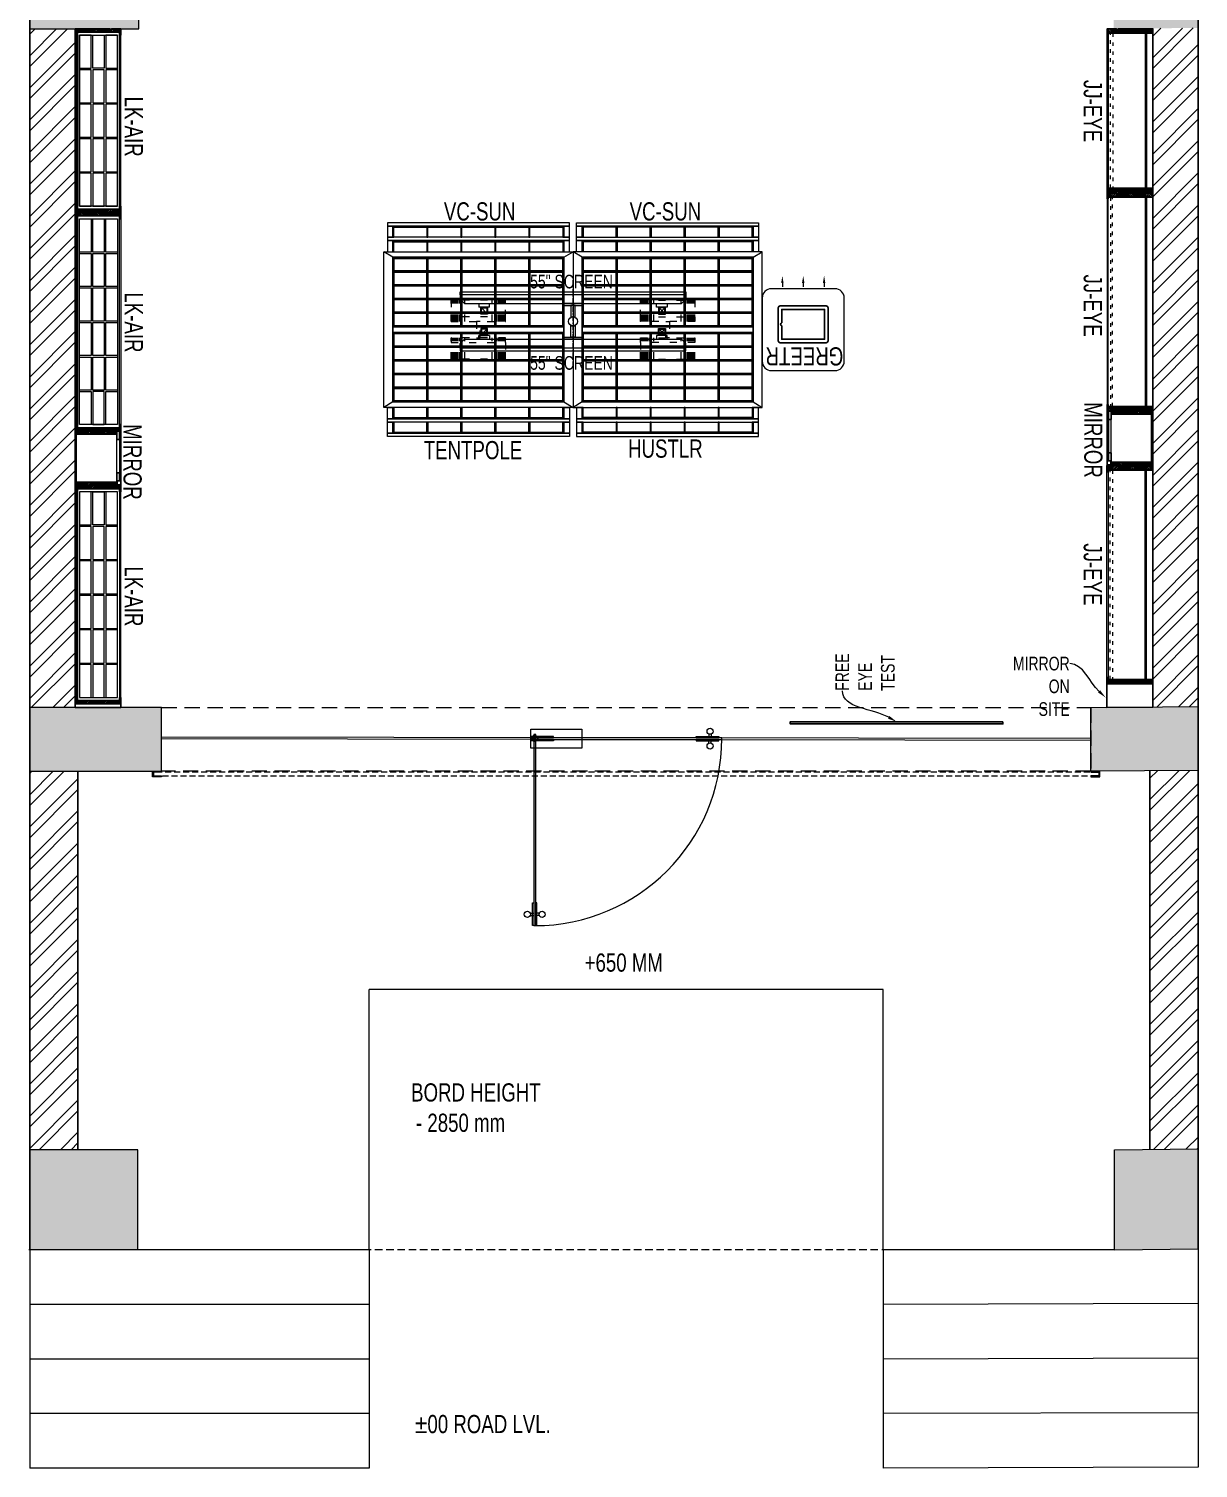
# Model space of a CAD drawing. Header units: feet. Extents: x 10029656 to 10036081, y -5940859 to -5924164.
# Drawn here: x 10029656 to 10036081, y -5940859 to -5932949 of the extents above; entities that cross this region are included whole.
import ezdxf
from ezdxf import colors
from ezdxf.entities.mleader import LeaderData, LeaderLine
from ezdxf.math import Vec2, Vec3

# ---------------------------------------------------------------- set-up
doc = ezdxf.new("R2010")
doc.units = ezdxf.units.FT
doc.header["$LTSCALE"] = 33
doc.header["$MEASUREMENT"] = 0
for name, pattern in [('ACAD_ISO03W100', [30, 12, -18]), ('DASHDOT2', [0.5, 0.25, -0.125, 0, -0.125]), ('DASHED', [0.75, 0.5, -0.25]), ('HIDDEN', [9.525, 6.35, -3.175]), ('HIDDENX2', [0.75, 0.5, -0.25])]:
    doc.linetypes.add(name, pattern=pattern)
for name, color, linetype, lineweight in [('A-COL', 243, 'Continuous', 9), ('A-Glazing', 4, 'Continuous', 20), ('A-shutter', 8, 'Continuous', 18), ('A-STAIR', 6, 'Continuous', 5), ('beam', 90, 'Continuous', 9), ('column hatch', 5, 'Continuous', 0), ('Glazing', 141, 'Continuous', 15), ('LENS-DIM', 252, 'Continuous', 5), ('LENS-PARTITION', 21, 'Continuous', 25), ('LENS-TEXT', 31, 'Continuous', 5), ('LENS_TEXT', 31, 'Continuous', 5), ('LK-EQPMT', 3, 'Continuous', 18), ('LK-FF&E FLOOR', 1, 'Continuous', 9), ('LK-FF&E WALL', 1, 'Continuous', 9), ('LK-IT', 3, 'Continuous', 18), ('LN-ELEVATION-1', 81, 'Continuous', 25), ('LN-ELEVATION-2', 103, 'Continuous', 20), ('LN-ELEVATION-3', 125, 'Continuous', 18), ('LN-ELEVATION-4', 145, 'Continuous', 13), ('LN-ELEVATION-5', 167, 'Continuous', 5), ('LN-HATCH', 251, 'Continuous', 0), ('PLANO-TXT', 252, 'Continuous', 5), ('rolling shutter', 1, 'Continuous', 5), ('TEXT', 1, 'Continuous', 0)]:
    doc.layers.add(name, color=color, linetype=linetype, lineweight=lineweight)
doc.layers.add('A-WALL', color=1, linetype='Continuous')
doc.styles.add('LK TXT', font='GILC____.TTF', dxfattribs={"height": 100})
doc.styles.get("Standard").update_dxf_attribs({"font": 'GILC____.TTF'})
pattern_1 = [(45, (4208834.247, 1706614.74), (-4.4901280605, 4.4901280605), [])]
pattern_2 = [(45, (4209134.247, 1706614.74), (-4.4901280605, 4.4901280605), [])]
pattern_3 = [(45, (7858558.917, 3503823.203), (-4.4901280605, 4.4901280605), [])]
pattern_4 = [(45, (7858054.0837, 3504049.203), (-4.4901280605, 4.4901280605), [])]

# ---------------------------------------------------------------- blocks, each defined once
blk = doc.blocks.new('MIRROR')
at = {"layer": 'LN-HATCH', "ltscale": 0.5}
h = blk.add_hatch(dxfattribs=at)
h.set_pattern_fill('ANSI31', color=256, scale=2)
h.set_pattern_definition([(45, (4060433.7416, 1708720.787), (-4.4901280605, 4.4901280605), [])])
h.paths.add_polyline_path([(212.9, 101.3), (230.9, 101.3), (230.9, -127.7), (212.9, -127.7)])
h.paths.add_polyline_path([(230.9, 95.3), (494.9, 95.3), (494.9, 101.3), (230.9, 101.3)])
h.paths.add_polyline_path([(512.9, 101.3), (494.9, 101.3), (494.9, -127.7), (512.9, -127.7)])
at = {"layer": 'Defpoints'}
blk.add_lwpolyline([(512.9, 101.3), (212.9, 101.3), (212.9, -148.7), (512.9, -148.7)], close=True, dxfattribs=at)
at = {"layer": 'LN-ELEVATION-1'}
for points in [[(212.9, 101.3), (230.9, 101.3), (230.9, -127.7), (212.9, -127.7)], [(230.9, 95.3), (494.9, 95.3), (494.9, 101.3), (230.9, 101.3)], [(512.9, 101.3), (494.9, 101.3), (494.9, -127.7), (512.9, -127.7)], [(259.9, -141.7), (259.9, -127.7), (214.9, -127.7), (214.9, -148.7), (223.9, -148.7), (223.9, -147.2), (216.4, -147.2), (216.4, -141.7)], [(442.9, -141.7), (442.9, -127.7), (487.9, -127.7), (487.9, -148.7), (478.9, -148.7), (478.9, -147.2), (486.4, -147.2), (486.4, -141.7)], [(504.9, -148.7), (504.9, -147.2), (509.4, -147.2), (509.4, -129.2), (487.9, -129.2), (487.9, -127.7), (510.9, -127.7), (510.9, -148.7)]]:
    blk.add_lwpolyline(points, close=True, dxfattribs=at)
at = {"layer": 'LN-ELEVATION-2', "color": 4, "lineweight": 0}
blk.add_lwpolyline([(216.4, -141.7), (486.4, -141.7), (486.4, -147.2), (216.4, -147.2)], close=True, dxfattribs=at)
at = {"layer": 'LN-ELEVATION-2'}
blk.add_lwpolyline([(259.9, -141.7), (442.9, -141.7), (442.9, -127.7), (259.9, -127.7)], close=True, dxfattribs=at)
at = {"layer": 'LN-ELEVATION-4', "ltscale": 0.5}
blk.add_line((478.9, -148.7), (223.9, -148.7), dxfattribs=at)
blk = doc.blocks.new('*U50')
at = {"layer": 'A-shutter', "color": 5, "ltscale": 10}
for points in [[(41038450.5, -1561539.2), (41038450.5, -1561544.2), (41038405.5, -1561544.2), (41038405.5, -1561564.2), (41038450.5, -1561564.2), (41038450.5, -1561569.2), (41038400.5, -1561569.2), (41038400.5, -1561539.2)], [(41043555.5, -1561539.2), (41043555.5, -1561544.2), (41043600.5, -1561544.2), (41043600.5, -1561564.2), (41043555.5, -1561564.2), (41043555.5, -1561569.2), (41043605.5, -1561569.2), (41043605.5, -1561539.2)]]:
    blk.add_lwpolyline(points, close=True, dxfattribs=at)
at = {"layer": 'A-shutter', "color": 5, "linetype": 'HIDDENX2', "ltscale": 2}
blk.add_lwpolyline([(41038405.5, -1561544.2), (41038405.5, -1561564.2), (41043600.5, -1561564.2), (41043600.5, -1561544.2)], close=True, dxfattribs=at)
blk = doc.blocks.new('A$C3ba91a74')
at = {"layer": 'column hatch'}
h = blk.add_hatch(color=8, dxfattribs=at)
h.dxf.hatch_style = 1
h.paths.add_polyline_path([(4450.1, 6123), (3870, 6122.6), (3870, 5668.1), (4450.1, 5673)])
h.paths.add_polyline_path([(4450.1, 2088), (4059.4, 2083.4), (4059.4, 1583.4), (4450.1, 1588)])
h.paths.add_polyline_path([(4059.4, 2083.4), (4035, 2083.1), (4035, 1583.1), (4059.4, 1583.4)])
h.paths.add_polyline_path([(4450.1, -2162), (3985, -2166.9), (3985, -2656.9), (4450.1, -2652)])
h.paths.add_polyline_path([(4450.1, -6382), (3860, -6386.9), (3860, -6736.9), (4450.1, -6732)])
h.paths.add_polyline_path([(-1245, -6386.9), (-1970, -6386.9), (-1970, -6736.9), (-1245, -6736.9)])
h.paths.add_polyline_path([(-1370, -2166.9), (-1970, -2166.9), (-1970, -2656.9), (-1370, -2656.9)])
h.paths.add_polyline_path([(-1420, 2083.1), (-1970, 2083.1), (-1970, 1583.1), (-1420, 1583.1)])
h.paths.add_polyline_path([(-1255, 6118.6), (-1970, 6118.1), (-1970, 5668.1), (-1255, 5668.1)])
h = blk.add_hatch(color=8, dxfattribs=at)
h.dxf.hatch_style = 1
h.paths.add_polyline_path([(-1375, -8816.9), (-1970, -8816.9), (-1970, -9366.9), (-1375, -9366.9)])
h.paths.add_polyline_path([(4450.1, -8812), (3990, -8816.9), (3990, -9366.9), (4450.1, -9362)])
at = {"layer": 'LN-HATCH'}
h = blk.add_hatch(dxfattribs=at)
h.set_pattern_fill('ANSI32', color=256, scale=333, angle=180)
h.set_pattern_definition([(225, (-9180360.63, 5278631.4), (88.2999593, -88.2999593), []), (225, (-9180419.5, 5278631.4), (88.2999593, -88.2999593), [])])
h.paths.add_polyline_path([(-1720, -2656.9), (-1970, -2656.9), (-1970, -6386.9), (-1720, -6386.9)])
h.paths.add_polyline_path([(-1720, 1583.1), (-1970, 1583.1), (-1970, -2166.9), (-1720, -2166.9)])
h.paths.add_polyline_path([(-1720, 5668.1), (-1970, 5668.1), (-1970, 2083.1), (-1720, 2083.1)])
h.paths.add_polyline_path([(3870, 6122.6), (-1255, 6118.6), (-1255, 5868.1), (3870, 5868.1)])
h.paths.add_polyline_path([(4450.1, 5673), (4200.1, 5670.9), (4200.1, 2085), (4450.1, 2088)])
h.paths.add_polyline_path([(4450.1, 1588), (4200.1, 1585), (4200.1, -2164.6), (4450.1, -2162)])
h.paths.add_polyline_path([(4450.1, -2652), (4200.1, -2654.6), (4200.1, -6384.1), (4450.1, -6382)])
h.paths.add_polyline_path([(4450.1, -6732), (4185.1, -6734.2), (4185.1, -8814.8), (4450.1, -8812)])
h.paths.add_polyline_path([(-1705, -6736.9), (-1970, -6736.9), (-1970, -8816.9), (-1705, -8816.9)])
at = {"layer": 'A-COL'}
for p, q in [((-1970, -2656.9), (-1970, -2166.9)), ((-1370, -2656.9), (-1370, -2166.9)), ((-1970, -2656.9), (-1370, -2656.9)), ((-1245, -6386.9), (-1970, -6386.9)), ((-1970, -6736.9), (-1970, -6386.9)), ((-1245, -6736.9), (-1245, -6386.9)), ((3860, -6386.9), (4450.1, -6382)), ((3860, -6736.9), (3860, -6386.9)), ((4450.1, -6732), (4450.1, -6382)), ((-1970, -6736.9), (-1245, -6736.9)), ((4450.1, -6732), (3860, -6736.9)), ((-1375, -8816.9), (-1970, -8816.9)), ((-1375, -9366.9), (-1375, -8816.9)), ((3990, -8816.9), (4450.1, -8812)), ((3990, -9366.9), (3990, -8816.9)), ((-1375, -9366.9), (-1975, -9366.9)), ((3990, -9366.9), (4450.1, -9362))]:
    blk.add_line(p, q, dxfattribs=at)
at = {"layer": 'A-Glazing'}
blk.add_lwpolyline([(-1245, -6547.4), (3860, -6555.9), (3860, -6567.9), (-1245, -6559.4)], close=True, dxfattribs=at)
at = {"layer": 'A-STAIR'}
for p, q in [((2720, -7936.9), (-105, -7936.9)), ((-105, -9366.9), (-105, -7936.9)), ((2720, -9366.9), (2720, -7936.9)), ((-1970, -9366.9), (-1970, -10566.9)), ((-105, -9366.9), (-1375, -9366.9)), ((-105, -9366.9), (-105, -10566.9)), ((3990, -9366.9), (2720, -9366.9)), ((2720, -9366.9), (2720, -10566.9)), ((4450.1, -9362), (4450.1, -10562)), ((-105, -9666.9), (-1970, -9666.9)), ((4450.1, -9662), (2720, -9666.9)), ((4450.1, -9962), (2720, -9966.9)), ((-105, -9966.9), (-1970, -9966.9)), ((-105, -10266.9), (-1970, -10266.9)), ((4450.1, -10262), (2720, -10266.9)), ((-105, -10566.9), (-1970, -10566.9)), ((4450.1, -10562), (2720, -10566.9))]:
    blk.add_line(p, q, dxfattribs=at)
at = {"layer": 'A-WALL'}
for p, q in [((-1970, 6118.1), (-1970, -9366.9)), ((4450.1, 6123), (4450.1, -9362)), ((-1720, -6386.9), (-1720, -2656.9)), ((4200.1, -6384.1), (4200.1, -2654.6)), ((-1705, -8816.9), (-1705, -6736.9)), ((4185.1, -8814.8), (4185.1, -6734.2))]:
    blk.add_line(p, q, dxfattribs=at)
at = {"layer": 'beam', "linetype": 'DASHED', "lineweight": 15, "ltscale": 2.5}
blk.add_line((3990, -9366.9), (-1375, -9366.9), dxfattribs=at)
at = {"layer": 'beam', "linetype": 'HIDDEN', "ltscale": 0.4}
blk.add_lwpolyline([(-1245, -6386.9), (3860, -6386.9), (3860, -6736.9), (-1245, -6736.9)], close=True, dxfattribs=at)
at = {"layer": 'rolling shutter'}
blk.add_blockref('*U50', (-41039695.4, 1554802.3), dxfattribs=at)
at = {"layer": 'TEXT', "char_height": 100, "attachment_point": 1}
for s, width, insert in [('{\\W3.419799; }+650 MM', 764.434, (981.4, -7738.3)), ('{\\W8.47381;     }BORD HEIGHT \\P{\\W8.66076;     }- 2850 mm', 4792.616, (-1082.1, -8451.9)), ('{\\W8.28173;     }±00 ROAD LVL.', 4792.616, (-1033.7, -10274.3))]:
    blk.add_mtext_dynamic_manual_height_columns(s, width=width, gutter_width=866.9, heights=[0], dxfattribs=dict(at, insert=insert))
blk = doc.blocks.new('JJ SH 900')
at = {"layer": 'LN-HATCH', "ltscale": 0.5}
h = blk.add_hatch(dxfattribs=at)
h.set_pattern_fill('ANSI31', color=256, scale=50)
h.paths.add_polyline_path([(-911.8, 0), (-911.8, -190), (-905.8, -190), (-905.8, -200), (-911.8, -200), (-911.8, -244), (-886.8, -244), (-886.8, 0)])
h = blk.add_hatch(dxfattribs=at)
h.set_pattern_fill('ANSI31', color=256, scale=2)
h.set_pattern_definition(pattern_1)
h.paths.add_polyline_path([(-11.8, 0), (-11.8, -190), (-17.8, -190), (-17.8, -200), (-11.8, -200), (-11.8, -244), (-36.8, -244), (-36.8, 0)])
h = blk.add_hatch(dxfattribs=at)
h.set_pattern_fill('ANSI31', color=256, scale=2)
h.set_pattern_definition(pattern_2)
h.paths.add_polyline_path([(-36.8, -40), (-886.8, -40), (-886.8, -34), (-36.8, -34)])
h = blk.add_hatch(dxfattribs=at)
h.set_pattern_fill('ANSI31', color=256, scale=2)
h.set_pattern_definition(pattern_2)
h.paths.add_polyline_path([(-876.8, -244), (-876.8, -250), (-911.8, -250), (-911.8, -244)])
h = blk.add_hatch(dxfattribs=at)
h.set_pattern_fill('ANSI31', color=256, scale=2)
h.set_pattern_definition(pattern_1)
h.paths.add_polyline_path([(-46.8, -244), (-46.8, -250), (-11.8, -250), (-11.8, -244)])
at = {"layer": 'LN-ELEVATION-1', "ltscale": 0.5}
for points in [[(-911.8, 0), (-911.8, -190), (-905.8, -190), (-905.8, -200), (-911.8, -200), (-911.8, -244), (-886.8, -244), (-886.8, 0)], [(-11.8, 0), (-11.8, -190), (-17.8, -190), (-17.8, -200), (-11.8, -200), (-11.8, -244), (-36.8, -244), (-36.8, 0)], [(-36.8, -40), (-886.8, -40), (-886.8, -34), (-36.8, -34)], [(-876.8, -244), (-876.8, -250), (-911.8, -250), (-911.8, -244)], [(-46.8, -244), (-46.8, -250), (-11.8, -250), (-11.8, -244)]]:
    blk.add_lwpolyline(points, close=True, dxfattribs=at)
at = {"layer": 'LN-ELEVATION-3', "ltscale": 0.5}
for p, q in [((-886.8, 0), (-36.8, 0)), ((-876.8, -244), (-46.8, -244)), ((-46.8, -250), (-876.8, -250))]:
    blk.add_line(p, q, dxfattribs=at)
at = {"layer": 'LN-ELEVATION-4', "linetype": 'ACAD_ISO03W100', "ltscale": 0.05}
blk.add_lwpolyline([(-886.8, -220), (-36.8, -220), (-36.8, -232), (-886.8, -232)], close=True, dxfattribs=at)
blk = doc.blocks.new('JJ SH 1200')
at = {"layer": 'LN-HATCH', "ltscale": 0.5}
h = blk.add_hatch(dxfattribs=at)
h.set_pattern_fill('ANSI31', color=256, scale=2)
h.set_pattern_definition([(45, (4097187.331, 1708800.267), (-4.4901280605, 4.4901280605), [])])
h.paths.add_polyline_path([(792.1, 220), (792.1, 30), (786.1, 30), (786.1, 20), (792.1, 20), (792.1, -24), (767.1, -24), (767.1, 220)])
h.paths.add_polyline_path([(-382.9, 180), (767.1, 180), (767.1, 186), (-382.9, 186)])
h.paths.add_polyline_path([(757.1, -24), (757.1, -30), (792.1, -30), (792.1, -24)])
h.paths.add_polyline_path([(-407.9, 220), (-407.9, 30), (-401.9, 30), (-401.9, 20), (-407.9, 20), (-407.9, -24), (-382.9, -24), (-382.9, 220)])
h.paths.add_polyline_path([(-372.9, -24), (-372.9, -30), (-407.9, -30), (-407.9, -24)])
at = {"layer": 'LN-ELEVATION-1', "ltscale": 0.5}
for points in [[(-407.9, 220), (-407.9, 30), (-401.9, 30), (-401.9, 20), (-407.9, 20), (-407.9, -24), (-382.9, -24), (-382.9, 220)], [(-382.9, 180), (767.1, 180), (767.1, 186), (-382.9, 186)], [(792.1, 220), (792.1, 30), (786.1, 30), (786.1, 20), (792.1, 20), (792.1, -24), (767.1, -24), (767.1, 220)], [(-372.9, -24), (-372.9, -30), (-407.9, -30), (-407.9, -24)], [(757.1, -24), (757.1, -30), (792.1, -30), (792.1, -24)]]:
    blk.add_lwpolyline(points, close=True, dxfattribs=at)
at = {"layer": 'LN-ELEVATION-3', "ltscale": 0.5}
for p, q in [((767.1, 220), (-382.9, 220)), ((757.1, -24), (-372.9, -24)), ((-372.9, -30), (757.1, -30))]:
    blk.add_line(p, q, dxfattribs=at)
at = {"layer": 'LN-ELEVATION-4', "linetype": 'ACAD_ISO03W100', "ltscale": 0.05}
blk.add_lwpolyline([(767.1, 0), (-382.9, 0), (-382.9, -12), (767.1, -12)], close=True, dxfattribs=at)
blk = doc.blocks.new('VC HD 1010')
at = {"layer": 'LN-HATCH', "ltscale": 0.5}
h = blk.add_hatch(dxfattribs=at)
h.set_pattern_fill('ANSI31', color=256, scale=2)
h.set_pattern_definition([(45, (3761554.586, 1795022.936), (-4.490128061, 4.490128061), [])])
h.paths.add_polyline_path([(-505.2, 24), (-505.2, -166), (-499.2, -166), (-499.2, -176), (-505.2, -176), (-505.2, -220), (-487.2, -220), (-487.2, 24)])
h = blk.add_hatch(dxfattribs=at)
h.set_pattern_fill('ANSI31', color=256, scale=2)
h.set_pattern_definition(pattern_3)
h.paths.add_polyline_path([(504.8, 24), (504.8, -166), (498.8, -166), (498.8, -176), (504.8, -176), (504.8, -220), (486.8, -220), (486.8, 24)])
h = blk.add_hatch(dxfattribs=at)
h.set_pattern_fill('ANSI31', color=256, scale=2)
h.set_pattern_definition([(45, (7858741.917, 3503823.203), (-4.4901280605, 4.4901280605), [])])
h.paths.add_polyline_path([(-470.2, -220), (-470.2, -226), (-505.2, -226), (-505.2, -220)])
h = blk.add_hatch(dxfattribs=at)
h.set_pattern_fill('ANSI31', color=256, scale=2)
h.set_pattern_definition(pattern_3)
h.paths.add_polyline_path([(476.8, -220), (476.8, -226), (511.8, -226), (511.8, -220)])
at = {"layer": 'LN-ELEVATION-1', "ltscale": 0.5}
for points in [[(-505.2, 24), (-505.2, -166), (-499.2, -166), (-499.2, -176), (-505.2, -176), (-505.2, -220), (-487.2, -220), (-487.2, 24)], [(486.8, 12), (-487.2, 12), (-487.2, 18), (486.8, 18)], [(504.8, 24), (504.8, -166), (498.8, -166), (498.8, -176), (504.8, -176), (504.8, -220), (486.8, -220), (486.8, 24)], [(-470.2, -220), (-470.2, -226), (-505.2, -226), (-505.2, -220)], [(469.8, -220), (469.8, -226), (504.8, -226), (504.8, -220)]]:
    blk.add_lwpolyline(points, close=True, dxfattribs=at)
at = {"layer": 'LN-ELEVATION-2', "ltscale": 0.5}
blk.add_lwpolyline([(470.2, 0), (-470.2, 0), (-470.2, -208), (470.2, -208)], close=True, dxfattribs=at)
at = {"layer": 'LN-ELEVATION-3', "ltscale": 0.5}
for p, q in [((-487.2, 24), (486.8, 24)), ((-470.2, -220), (469.8, -220)), ((469.8, -226), (-470.2, -226))]:
    blk.add_line(p, q, dxfattribs=at)
for points in [[(-470.2, 0), (-288.5, 0), (-288.5, -64), (-470.2, -64)], [(-280.5, 0), (-98.8, 0), (-98.8, -64), (-280.5, -64)], [(-90.8, 0), (90.8, 0), (90.8, -64), (-90.8, -64)], [(98.8, 0), (280.5, 0), (280.5, -64), (98.8, -64)], [(288.5, 0), (470.2, 0), (470.2, -64), (288.5, -64)], [(-470.2, -136), (-288.5, -136), (-288.5, -72), (-470.2, -72)], [(-280.5, -72), (-98.8, -72), (-98.8, -136), (-280.5, -136)], [(-90.8, -72), (90.8, -72), (90.8, -136), (-90.8, -136)], [(98.8, -72), (280.5, -72), (280.5, -136), (98.8, -136)], [(288.5, -72), (470.2, -72), (470.2, -136), (288.5, -136)], [(-470.2, -144), (-288.5, -144), (-288.5, -208), (-470.2, -208)], [(-280.5, -144), (-98.8, -144), (-98.8, -208), (-280.5, -208)], [(-90.8, -144), (90.8, -144), (90.8, -208), (-90.8, -208)], [(98.8, -144), (280.5, -144), (280.5, -208), (98.8, -208)], [(288.5, -144), (470.2, -144), (470.2, -208), (288.5, -208)]]:
    blk.add_lwpolyline(points, close=True, dxfattribs=at)
blk = doc.blocks.new('VC HD 1200')
at = {"layer": 'LN-HATCH', "ltscale": 0.5}
h = blk.add_hatch(dxfattribs=at)
h.set_pattern_fill('ANSI31', color=256, scale=2)
h.set_pattern_definition([(45, (3760859.753, 1795248.936), (-4.490128061, 4.490128061), [])])
h.paths.add_polyline_path([(-1200, 250), (-1200, 60), (-1194, 60), (-1194, 50), (-1200, 50), (-1200, 6), (-1182, 6), (-1182, 250)])
h = blk.add_hatch(dxfattribs=at)
h.set_pattern_fill('ANSI31', color=256, scale=2)
h.set_pattern_definition(pattern_4)
h.paths.add_polyline_path([(0, 250), (0, 60), (-6, 60), (-6, 50), (0, 50), (0, 6), (-18, 6), (-18, 250)])
h = blk.add_hatch(dxfattribs=at)
h.set_pattern_fill('ANSI31', color=256, scale=2)
h.set_pattern_definition([(45, (7858047.0837, 3504049.203), (-4.4901280605, 4.4901280605), [])])
h.paths.add_polyline_path([(-1165, 6), (-1165, 0), (-1200, 0), (-1200, 6)])
h = blk.add_hatch(dxfattribs=at)
h.set_pattern_fill('ANSI31', color=256, scale=2)
h.set_pattern_definition(pattern_4)
h.paths.add_polyline_path([(-28, 6), (-28, 0), (0, 0), (0, 6)])
at = {"layer": 'LN-ELEVATION-1', "ltscale": 0.5}
for points in [[(-1200, 250), (-1200, 60), (-1194, 60), (-1194, 50), (-1200, 50), (-1200, 6), (-1182, 6), (-1182, 250)], [(-18, 238), (-1182, 238), (-1182, 244), (-18, 244)], [(0, 250), (0, 60), (-6, 60), (-6, 50), (0, 50), (0, 6), (-18, 6), (-18, 250)], [(-1165, 6), (-1165, 0), (-1200, 0), (-1200, 6)], [(-35, 6), (-35, 0), (0, 0), (0, 6)]]:
    blk.add_lwpolyline(points, close=True, dxfattribs=at)
at = {"layer": 'LN-ELEVATION-3', "ltscale": 0.5}
for p, q in [((-1182, 250), (-18, 250)), ((-1165, 6), (-35, 6)), ((-35, 0), (-1165, 0))]:
    blk.add_line(p, q, dxfattribs=at)
for points in [[(-1165, 226), (-35, 226), (-35, 18), (-1165, 18)], [(-1165, 226), (-983.3, 226), (-983.3, 162), (-1165, 162)], [(-975.3, 226), (-793.7, 226), (-793.7, 162), (-975.3, 162)], [(-785.7, 226), (-604, 226), (-604, 162), (-785.7, 162)], [(-596, 226), (-414.3, 226), (-414.3, 162), (-596, 162)], [(-406.3, 226), (-224.7, 226), (-224.7, 162), (-406.3, 162)], [(-216.7, 226), (-35, 226), (-35, 162), (-216.7, 162)], [(-1165, 90), (-983.3, 90), (-983.3, 154), (-1165, 154)], [(-1165, 82), (-983.3, 82), (-983.3, 18), (-1165, 18)], [(-975.3, 154), (-793.7, 154), (-793.7, 90), (-975.3, 90)], [(-975.3, 82), (-793.7, 82), (-793.7, 18), (-975.3, 18)], [(-785.7, 154), (-604, 154), (-604, 90), (-785.7, 90)], [(-785.7, 82), (-604, 82), (-604, 18), (-785.7, 18)], [(-596, 154), (-414.3, 154), (-414.3, 90), (-596, 90)], [(-596, 82), (-414.3, 82), (-414.3, 18), (-596, 18)], [(-406.3, 154), (-224.7, 154), (-224.7, 90), (-406.3, 90)], [(-406.3, 82), (-224.7, 82), (-224.7, 18), (-406.3, 18)], [(-216.7, 154), (-35, 154), (-35, 90), (-216.7, 90)], [(-216.7, 82), (-35, 82), (-35, 18), (-216.7, 18)]]:
    blk.add_lwpolyline(points, close=True, dxfattribs=at)
blk = doc.blocks.new('Entrance Door')
at = {"layer": 'Glazing', "ltscale": 111}
blk.add_hatch(color=256, dxfattribs=at).paths.add_polyline_path([(18, -34.8), (18, -1235), (30, -1235), (30, -34.8)])
at = {"layer": 'Glazing'}
for p, q in [((30, -54.2), (18, -66.2)), ((1117.8, -31.3), (1117.8, -54.3)), ((1117.8, -89.2), (1117.8, -66.3)), ((1132.8, -31.3), (1132.8, -54.3)), ((1132.8, -89.2), (1132.8, -66.3))]:
    blk.add_line(p, q, dxfattribs=at)
at = {"layer": 'Glazing', "ltscale": 44}
for p, q in [((-4.9, -1156.3), (18, -1156.3)), ((-4.9, -1171.3), (18, -1171.3)), ((52.9, -1156.3), (30, -1156.3)), ((52.9, -1171.3), (30, -1171.3))]:
    blk.add_line(p, q, dxfattribs=at)
at = {"layer": 'Glazing'}
for points in [[(320, -120.5), (0, -120.5), (0, 0), (320, 0)], [(0, -54.2), (142.5, -54.2), (142.5, -46.8), (0, -46.8)], [(0, -66.2), (142.5, -66.2), (142.5, -73.7), (0, -73.7)], [(1180.8, -54.3), (1038.3, -54.3), (1038.3, -46.8), (1180.8, -46.8)], [(1180.8, -66.3), (1038.3, -66.3), (1038.3, -73.8), (1180.8, -73.8)]]:
    blk.add_lwpolyline(points, close=True, dxfattribs=at)
at = {"layer": 'Glazing', "ltscale": 222}
blk.add_lwpolyline([(-1.5, -66.2), (1198.8, -66.2), (1198.8, -54.2), (-1.5, -54.2)], close=True, dxfattribs=at)
at = {"layer": 'Glazing', "ltscale": 111}
blk.add_lwpolyline([(18, -34.8), (18, -1235), (30, -1235), (30, -34.8)], close=True, dxfattribs=at)
at = {"layer": 'Glazing', "ltscale": 44}
for points in [[(18, -1092.5), (18, -1235), (10.5, -1235), (10.5, -1092.5)], [(30, -1092.5), (30, -1235), (37.5, -1235), (37.5, -1092.5)]]:
    blk.add_lwpolyline(points, close=True, dxfattribs=at)
at = {"layer": 'Glazing'}
for centre, radius in [((1125.3, -13.9), 19), ((24, -58.7), 19.8), ((1125.3, -106.6), 19)]:
    blk.add_circle(centre, radius, dxfattribs=at)
at = {"layer": 'Glazing', "ltscale": 44}
for centre in [(-22.4, -1163.8), (70.4, -1163.8)]:
    blk.add_circle(centre, 19, dxfattribs=at)
at = {"layer": 'Glazing', "ltscale": 222}
blk.add_arc((24, -60.2), 1174.8, 270, 359.99955, dxfattribs=at)
blk = doc.blocks.new('ffgd')
at = {"layer": 'LN-ELEVATION-4', "linetype": 'ACAD_ISO03W100', "ltscale": 0.1}
blk.add_lwpolyline([(0, 47.3), (0, -41.5), (-20, -41.5), (-20, 47.3)], close=True, dxfattribs=at)
at = {"layer": 'LN-ELEVATION-5', "linetype": 'ACAD_ISO03W100', "ltscale": 0.1}
for p, q in [((-159.9, 165.7), (-159.9, 47.3)), ((-159.7, 165.7), (-159.7, 47.3)), ((-159.4, 165.7), (-159.4, 47.3)), ((-159, 165.7), (-159, 47.3)), ((-158.5, 165.7), (-158.5, 47.3)), ((-157.9, 165.7), (-157.9, 47.3)), ((-157.1, 165.7), (-157.1, 47.3)), ((-156.1, 165.7), (-156.1, 47.3)), ((-154.1, 165.7), (-154.1, 47.3)), ((-151.1, 165.7), (-151.1, 47.3)), ((-146.1, 165.7), (-146.1, 47.3)), ((-141.1, 165.7), (-141.1, 47.3)), ((-135.1, 165.7), (-135.1, 47.3)), ((-128.1, 165.7), (-128.1, 47.3)), ((-120.1, 165.7), (-120.1, 47.3)), ((-111.1, 165.7), (-111.1, 47.3)), ((-102.1, 165.7), (-102.1, 47.3)), ((-85, 165.7), (-85, 47.3)), ((65, 165.7), (65, 47.3)), ((82.1, 165.7), (82.1, 47.3)), ((91.1, 165.7), (91.1, 47.3)), ((100.1, 165.7), (100.1, 47.3)), ((108.1, 165.7), (108.1, 47.3)), ((115.1, 165.7), (115.1, 47.3)), ((121.1, 165.7), (121.1, 47.3)), ((126.1, 165.7), (126.1, 47.3)), ((131.1, 165.7), (131.1, 47.3)), ((134.1, 165.7), (134.1, 47.3)), ((136.1, 165.7), (136.1, 47.3)), ((137.1, 165.7), (137.1, 47.3)), ((137.9, 165.7), (137.9, 47.3)), ((138.5, 165.7), (138.5, 47.3)), ((139, 165.7), (139, 47.3)), ((139.4, 165.7), (139.4, 47.3)), ((139.7, 165.7), (139.7, 47.3)), ((139.9, 165.7), (139.9, 47.3)), ((-159.9, -41.5), (-159.9, -159.9)), ((-159.7, -41.5), (-159.7, -159.9)), ((-159.4, -41.5), (-159.4, -159.9)), ((-159, -41.5), (-159, -159.9)), ((-158.5, -41.5), (-158.5, -159.9)), ((-157.9, -41.5), (-157.9, -159.9)), ((-157.1, -41.5), (-157.1, -159.9)), ((-156.1, -41.5), (-156.1, -159.9)), ((-154.1, -41.5), (-154.1, -159.9)), ((-151.1, -41.5), (-151.1, -159.9)), ((-146.1, -41.5), (-146.1, -159.9)), ((-141.1, -41.5), (-141.1, -159.9)), ((-135.1, -41.5), (-135.1, -159.9)), ((-128.1, -41.5), (-128.1, -159.9)), ((-120.1, -41.5), (-120.1, -159.9)), ((-111.1, -41.5), (-111.1, -159.9)), ((-102.1, -41.5), (-102.1, -159.9)), ((-85, -41.5), (-85, -159.9)), ((65, -41.5), (65, -159.9)), ((82.1, -41.5), (82.1, -159.9)), ((91.1, -41.5), (91.1, -159.9)), ((100.1, -41.5), (100.1, -159.9)), ((108.1, -41.5), (108.1, -159.9)), ((115.1, -41.5), (115.1, -159.9)), ((121.1, -41.5), (121.1, -159.9)), ((126.1, -41.5), (126.1, -159.9)), ((131.1, -41.5), (131.1, -159.9)), ((134.1, -41.5), (134.1, -159.9)), ((136.1, -41.5), (136.1, -159.9)), ((137.1, -41.5), (137.1, -159.9)), ((137.9, -41.5), (137.9, -159.9)), ((138.5, -41.5), (138.5, -159.9)), ((139, -41.5), (139, -159.9)), ((139.4, -41.5), (139.4, -159.9)), ((139.7, -41.5), (139.7, -159.9)), ((139.9, -41.5), (139.9, -159.9))]:
    blk.add_line(p, q, dxfattribs=at)
for points in [[(140, 73), (140, 165.7), (-160, 165.7), (-160, 73)], [(140, -67.1), (140, -159.9), (-160, -159.9), (-160, -67.1)]]:
    blk.add_lwpolyline(points, dxfattribs=at)
for points in [[(140, 73), (140, 47.3), (-160, 47.3), (-160, 73)], [(140, -41.5), (140, -67.1), (-160, -67.1), (-160, -41.5)]]:
    blk.add_lwpolyline(points, close=True, dxfattribs=at)
blk = doc.blocks.new('EURO 1040 x 1175')
at = {"layer": 'LN-ELEVATION-1'}
for points in [[(-470, -327.4), (470, -327.4), (470, 467.6), (-470, 467.6)], [(-470, 85.1), (470, 85.1), (470, 467.6), (-470, 467.6)], [(-283.2, 85.1), (-277.2, 85.1), (-277.2, 467.6), (-283.2, 467.6)], [(-96.4, 85.1), (-90.4, 85.1), (-90.4, 467.6), (-96.4, 467.6)], [(90.4, 85.1), (96.4, 85.1), (96.4, 467.6), (90.4, 467.6)], [(277.2, 85.1), (283.2, 85.1), (283.2, 467.6), (277.2, 467.6)], [(-470, 386.6), (-283.2, 386.6), (-283.2, 392.6), (-470, 392.6)], [(-470, 311.2), (-283.2, 311.2), (-283.2, 317.2), (-470, 317.2)], [(-277.2, 386.6), (-96.4, 386.6), (-96.4, 392.6), (-277.2, 392.6)], [(-277.2, 311.2), (-96.4, 311.2), (-96.4, 317.2), (-277.2, 317.2)], [(-90.4, 386.6), (90.4, 386.6), (90.4, 392.6), (-90.4, 392.6)], [(-90.4, 311.2), (90.4, 311.2), (90.4, 317.2), (-90.4, 317.2)], [(96.4, 386.6), (277.2, 386.6), (277.2, 392.6), (96.4, 392.6)], [(96.4, 311.2), (277.2, 311.2), (277.2, 317.2), (96.4, 317.2)], [(283.2, 386.6), (470, 386.6), (470, 392.6), (283.2, 392.6)], [(283.2, 311.2), (470, 311.2), (470, 317.2), (283.2, 317.2)], [(-470, 235.8), (-283.2, 235.8), (-283.2, 241.8), (-470, 241.8)], [(-277.2, 235.8), (-96.4, 235.8), (-96.4, 241.8), (-277.2, 241.8)], [(-90.4, 235.8), (90.4, 235.8), (90.4, 241.8), (-90.4, 241.8)], [(96.4, 235.8), (277.2, 235.8), (277.2, 241.8), (96.4, 241.8)], [(283.2, 235.8), (470, 235.8), (470, 241.8), (283.2, 241.8)], [(-470, 160.4), (-283.2, 160.4), (-283.2, 166.4), (-470, 166.4)], [(-277.2, 160.4), (-96.4, 160.4), (-96.4, 166.4), (-277.2, 166.4)], [(-90.4, 160.4), (90.4, 160.4), (90.4, 166.4), (-90.4, 166.4)], [(96.4, 160.4), (277.2, 160.4), (277.2, 166.4), (96.4, 166.4)], [(283.2, 160.4), (470, 160.4), (470, 166.4), (283.2, 166.4)], [(-470, 85.1), (470, 85.1), (470, 55.1), (-470, 55.1)], [(-470, 55.1), (470, 55.1), (470, -327.4), (-470, -327.4)], [(-283.2, 55.1), (-277.2, 55.1), (-277.2, -327.4), (-283.2, -327.4)], [(-96.4, 55.1), (-90.4, 55.1), (-90.4, -327.4), (-96.4, -327.4)], [(90.4, 55.1), (96.4, 55.1), (96.4, -327.4), (90.4, -327.4)], [(277.2, 55.1), (283.2, 55.1), (283.2, -327.4), (277.2, -327.4)], [(-470, -20.3), (-283.2, -20.3), (-283.2, -26.3), (-470, -26.3)], [(-277.2, -20.3), (-96.4, -20.3), (-96.4, -26.3), (-277.2, -26.3)], [(-90.4, -20.3), (90.4, -20.3), (90.4, -26.3), (-90.4, -26.3)], [(96.4, -20.3), (277.2, -20.3), (277.2, -26.3), (96.4, -26.3)], [(283.2, -20.3), (470, -20.3), (470, -26.3), (283.2, -26.3)], [(-470, -95.7), (-283.2, -95.7), (-283.2, -101.7), (-470, -101.7)], [(-277.2, -95.7), (-96.4, -95.7), (-96.4, -101.7), (-277.2, -101.7)], [(-90.4, -95.7), (90.4, -95.7), (90.4, -101.7), (-90.4, -101.7)], [(96.4, -95.7), (277.2, -95.7), (277.2, -101.7), (96.4, -101.7)], [(283.2, -95.7), (470, -95.7), (470, -101.7), (283.2, -101.7)], [(-470, -171.1), (-283.2, -171.1), (-283.2, -177.1), (-470, -177.1)], [(-277.2, -171.1), (-96.4, -171.1), (-96.4, -177.1), (-277.2, -177.1)], [(-90.4, -171.1), (90.4, -171.1), (90.4, -177.1), (-90.4, -177.1)], [(96.4, -171.1), (277.2, -171.1), (277.2, -177.1), (96.4, -177.1)], [(283.2, -171.1), (470, -171.1), (470, -177.1), (283.2, -177.1)], [(-470, -246.4), (-283.2, -246.4), (-283.2, -252.4), (-470, -252.4)], [(-277.2, -246.4), (-96.4, -246.4), (-96.4, -252.4), (-277.2, -252.4)], [(-90.4, -246.4), (90.4, -246.4), (90.4, -252.4), (-90.4, -252.4)], [(96.4, -246.4), (277.2, -246.4), (277.2, -252.4), (96.4, -252.4)], [(283.2, -246.4), (470, -246.4), (470, -252.4), (283.2, -252.4)]]:
    blk.add_lwpolyline(points, close=True, dxfattribs=at)
for points in [[(-283.2, 461.6), (-464, 461.6), (-464, 317.2)], [(-96.4, 461.6), (-277.2, 461.6)], [(90.4, 461.6), (-90.4, 461.6)], [(277.2, 461.6), (96.4, 461.6)], [(464, 317.2), (464, 461.6), (283.2, 461.6)], [(-464, 311.2), (-464, 241.8)], [(464, 241.8), (464, 311.2)], [(-464, 235.8), (-464, 166.4)], [(-464, 160.4), (-464, 91.1), (-283.2, 91.1)], [(283.2, 91.1), (464, 91.1), (464, 160.4)], [(464, 166.4), (464, 235.8)], [(-277.2, 91.1), (-96.4, 91.1)], [(-90.4, 91.1), (90.4, 91.1)], [(96.4, 91.1), (277.2, 91.1)], [(-464, -20.3), (-464, 49.1), (-283.2, 49.1)], [(-277.2, 49.1), (-96.4, 49.1)], [(-90.4, 49.1), (90.4, 49.1)], [(96.4, 49.1), (277.2, 49.1)], [(283.2, 49.1), (464, 49.1), (464, -20.3)], [(-464, -95.7), (-464, -26.3)], [(464, -26.3), (464, -95.7)], [(-464, -171.1), (-464, -101.7)], [(464, -101.7), (464, -171.1)], [(-283.2, -321.4), (-464, -321.4), (-464, -177.1)], [(464, -177.1), (464, -321.4), (283.2, -321.4)], [(-96.4, -321.4), (-277.2, -321.4)], [(90.4, -321.4), (-90.4, -321.4)], [(277.2, -321.4), (96.4, -321.4)]]:
    blk.add_lwpolyline(points, dxfattribs=at)
at = {"layer": 'LN-ELEVATION-2'}
blk.add_lwpolyline([(-520, -357.4), (520, -357.4), (520, 497.6), (-520, 497.6)], close=True, dxfattribs=at)
for points in [[(-470, 467.6), (-520, 497.6)], [(470, 467.6), (520, 497.6)], [(-470, -327.4), (-520, -357.4)], [(470, -327.4), (520, -357.4)]]:
    blk.add_lwpolyline(points, dxfattribs=at)
at = {"layer": 'LN-ELEVATION-3'}
for points in [[(-500, 559.6), (500, 559.6), (500, 577.6), (-500, 577.6)], [(-500, 497.6), (-470, 497.6), (-470, 559.6), (-500, 559.6)], [(470, 497.6), (500, 497.6), (500, 559.6), (470, 559.6)], [(-500, -357.4), (-470, -357.4), (-470, -419.4), (-500, -419.4)], [(470, -357.4), (500, -357.4), (500, -419.4), (470, -419.4)], [(-500, -419.4), (500, -419.4), (500, -437.4), (-500, -437.4)]]:
    blk.add_lwpolyline(points, close=True, dxfattribs=at)
at = {"layer": 'LN-ELEVATION-4'}
for points in [[(-500, 639.6), (500, 639.6), (500, 657.6), (-500, 657.6)], [(-500, 577.6), (-470, 577.6), (-470, 639.6), (-500, 639.6)], [(470, 577.6), (500, 577.6), (500, 639.6), (470, 639.6)], [(-470, 497.6), (-464, 497.6), (-464, 559.6), (-470, 559.6)], [(-464, 553.6), (-283.2, 553.6), (-283.2, 559.6), (-464, 559.6)], [(-283.2, 497.6), (-277.2, 497.6), (-277.2, 559.6), (-283.2, 559.6)], [(-277.2, 553.6), (-96.4, 553.6), (-96.4, 559.6), (-277.2, 559.6)], [(-96.4, 497.6), (-90.4, 497.6), (-90.4, 559.6), (-96.4, 559.6)], [(-90.4, 553.6), (90.4, 553.6), (90.4, 559.6), (-90.4, 559.6)], [(90.4, 497.6), (96.4, 497.6), (96.4, 559.6), (90.4, 559.6)], [(96.4, 553.6), (277.2, 553.6), (277.2, 559.6), (96.4, 559.6)], [(277.2, 497.6), (283.2, 497.6), (283.2, 559.6), (277.2, 559.6)], [(283.2, 553.6), (464, 553.6), (464, 559.6), (283.2, 559.6)], [(464, 497.6), (470, 497.6), (470, 559.6), (464, 559.6)], [(-470, -357.4), (-464, -357.4), (-464, -419.4), (-470, -419.4)], [(-283.2, -357.4), (-277.2, -357.4), (-277.2, -419.4), (-283.2, -419.4)], [(-96.4, -357.4), (-90.4, -357.4), (-90.4, -419.4), (-96.4, -419.4)], [(90.4, -357.4), (96.4, -357.4), (96.4, -419.4), (90.4, -419.4)], [(277.2, -357.4), (283.2, -357.4), (283.2, -419.4), (277.2, -419.4)], [(464, -357.4), (470, -357.4), (470, -419.4), (464, -419.4)], [(-500, -437.4), (-470, -437.4), (-470, -499.4), (-500, -499.4)], [(-464, -413.4), (-283.2, -413.4), (-283.2, -419.4), (-464, -419.4)], [(-277.2, -413.4), (-96.4, -413.4), (-96.4, -419.4), (-277.2, -419.4)], [(-90.4, -413.4), (90.4, -413.4), (90.4, -419.4), (-90.4, -419.4)], [(96.4, -413.4), (277.2, -413.4), (277.2, -419.4), (96.4, -419.4)], [(283.2, -413.4), (464, -413.4), (464, -419.4), (283.2, -419.4)], [(470, -437.4), (500, -437.4), (500, -499.4), (470, -499.4)], [(-500, -499.4), (500, -499.4), (500, -517.4), (-500, -517.4)]]:
    blk.add_lwpolyline(points, close=True, dxfattribs=at)
at = {"layer": 'LN-ELEVATION-5'}
for points in [[(-470, 577.6), (-464, 577.6), (-464, 639.6), (-470, 639.6)], [(-464, 633.6), (-283.2, 633.6), (-283.2, 639.6), (-464, 639.6)], [(-283.2, 577.6), (-277.2, 577.6), (-277.2, 639.6), (-283.2, 639.6)], [(-277.2, 633.6), (-96.4, 633.6), (-96.4, 639.6), (-277.2, 639.6)], [(-96.4, 577.6), (-90.4, 577.6), (-90.4, 639.6), (-96.4, 639.6)], [(-90.4, 633.6), (90.4, 633.6), (90.4, 639.6), (-90.4, 639.6)], [(90.4, 577.6), (96.4, 577.6), (96.4, 639.6), (90.4, 639.6)], [(96.4, 633.6), (277.2, 633.6), (277.2, 639.6), (96.4, 639.6)], [(277.2, 577.6), (283.2, 577.6), (283.2, 639.6), (277.2, 639.6)], [(283.2, 633.6), (464, 633.6), (464, 639.6), (283.2, 639.6)], [(464, 577.6), (470, 577.6), (470, 639.6), (464, 639.6)], [(-470, -437.4), (-464, -437.4), (-464, -499.4), (-470, -499.4)], [(-283.2, -437.4), (-277.2, -437.4), (-277.2, -499.4), (-283.2, -499.4)], [(-96.4, -437.4), (-90.4, -437.4), (-90.4, -499.4), (-96.4, -499.4)], [(90.4, -437.4), (96.4, -437.4), (96.4, -499.4), (90.4, -499.4)], [(277.2, -437.4), (283.2, -437.4), (283.2, -499.4), (277.2, -499.4)], [(464, -437.4), (470, -437.4), (470, -499.4), (464, -499.4)], [(-464, -493.4), (-283.2, -493.4), (-283.2, -499.4), (-464, -499.4)], [(-277.2, -493.4), (-96.4, -493.4), (-96.4, -499.4), (-277.2, -499.4)], [(-90.4, -493.4), (90.4, -493.4), (90.4, -499.4), (-90.4, -499.4)], [(96.4, -493.4), (277.2, -493.4), (277.2, -499.4), (96.4, -499.4)], [(283.2, -493.4), (464, -493.4), (464, -499.4), (283.2, -499.4)]]:
    blk.add_lwpolyline(points, close=True, dxfattribs=at)
at = {"layer": 'LENS-DIM'}
blk.add_blockref('ffgd', (10, 67.1), dxfattribs=at)
blk = doc.blocks.new('GREETR 450x450')
at = {"layer": 'LN-ELEVATION-1', "linetype": 'ByBlock', "lineweight": -2}
for p, q in [((481.3, 339.7), (461, 339.7)), ((481.3, 225), (461, 225)), ((481.3, 110.3), (461, 110.3))]:
    blk.add_line(p, q, dxfattribs=at)
at = {"layer": 'LN-ELEVATION-1'}
for points in [[(355.5, 98.3), (355.5, 352.3, 0.414214), (345.5, 362.3), (163.5, 362.3, 0.414214), (153.5, 352.3), (153.5, 98.3, 0.414214), (163.5, 88.3), (345.5, 88.3, 0.414214)], [(264, 342.8), (336.5, 342.8), (336.5, 107.8), (172.5, 107.8), (172.5, 342.8), (245, 342.8, 0.327538), (246.9, 344.2, -0.733799), (262.1, 344.2, 0.327538)]]:
    blk.add_lwpolyline(points, format="xyb", close=True, dxfattribs=at)
at = {"layer": 'LN-ELEVATION-1', "linetype": 'ByBlock', "lineweight": -2}
for points in [[(481.3, 346.4), (481.3, 333.1), (521.3, 339.7)], [(481.3, 231.7), (481.3, 218.3), (521.3, 225)], [(481.3, 116.9), (481.3, 103.6), (521.3, 110.3)]]:
    blk.add_solid(points, dxfattribs=at)
at = {"layer": 'LN-ELEVATION-2'}
blk.add_lwpolyline([(50, 0), (400, 0, 0.414214), (450, 50), (450, 400, 0.414214), (400, 450), (50, 450, 0.414214), (0, 400), (0, 50, 0.414214)], format="xyb", close=True, dxfattribs=at)
at = {"layer": 'LENS-TEXT', "color": 0, "linetype": 'Continuous', "ltscale": 3, "insert": (78.9, 218.7), "char_height": 100, "attachment_point": 5, "rotation": 90, "style": 'LK TXT'}
blk.add_mtext_dynamic_manual_height_columns('GREETR', width=353.056, gutter_width=0.5, heights=[0], dxfattribs=at)
blk = doc.blocks.new('55INCH')
at = {"layer": 'LK-EQPMT', "ltscale": 12}
for p, q in [((2111558.8, 1135690.5), (2111583.2, 1135690.5)), ((2111583.2, 1135690.5), (2111607.7, 1135666)), ((2111607.7, 1134473.9), (2111607.7, 1135666)), ((2111607.7, 1135587.9), (2111627.2, 1135587.9)), ((2111627.2, 1135587.9), (2111627.2, 1135529.3)), ((2111627.2, 1135529.3), (2111607.7, 1135529.3)), ((2111627.2, 1134610.6), (2111607.7, 1134610.6)), ((2111627.2, 1134610.6), (2111627.2, 1134552)), ((2111607.7, 1134552), (2111627.2, 1134552)), ((2111583.2, 1134449.5), (2111607.7, 1134473.9)), ((2111558.8, 1134449.5), (2111583.2, 1134449.5))]:
    blk.add_line(p, q, dxfattribs=at)
at = {"layer": 'LK-EQPMT'}
for p, q in [((2111661.6, 1135543.3), (2111631, 1135573.9)), ((2111661.6, 1135573.9), (2111631, 1135543.3)), ((2111661.6, 1134597.1), (2111631, 1134566.5))]:
    blk.add_line(p, q, dxfattribs=at)
at = {"layer": 'LK-EQPMT', "ltscale": 12}
blk.add_lwpolyline([(2111542.6, 1135690.5), (2111558.8, 1135690.5), (2111558.8, 1134449.5), (2111542.6, 1134449.5)], close=True, dxfattribs=at)
at = {"layer": 'LK-EQPMT'}
for points in [[(2111627.2, 1135577.7), (2111627.2, 1135539.5), (2111665.4, 1135539.5), (2111665.4, 1135577.7)], [(2111631, 1135573.9), (2111631, 1135543.3), (2111661.6, 1135543.3), (2111661.6, 1135573.9)], [(2111627.2, 1134562.7), (2111627.2, 1134600.9), (2111665.4, 1134600.9), (2111665.4, 1134562.7)], [(2111631, 1134566.5), (2111631, 1134597.1), (2111661.6, 1134597.1), (2111661.6, 1134566.5)]]:
    blk.add_lwpolyline(points, close=True, dxfattribs=at)

msp = doc.modelspace()

# ---------------------------------------------------------------- linework, layer by layer
msp.add_lwpolyline([(10035008, -5936757), (10033840, -5936757), (10033840, -5936769), (10035008, -5936769)], close=True)
at = {"layer": 'LENS-PARTITION'}
for points in [[(10035579.7, -5936548.6), (10035831.1, -5936548.6), (10035831.1, -5936675.8), (10035579.7, -5936677.9)], [(10030161, -5936658.6), (10029911, -5936658.6), (10029911, -5936678.6), (10030161, -5936678.6)]]:
    msp.add_lwpolyline(points, close=True, dxfattribs=at)
at = {"layer": 'LK-IT', "color": 1, "linetype": 'DASHDOT2', "ltscale": 3}
msp.add_line((10032646, -5934801), (10032646, -5934312), dxfattribs=at)
at = {"layer": 'LK-IT'}
for points in [[(10032696, -5934459.1), (10032596, -5934459.1), (10032596, -5934469.1), (10032696, -5934469.1)], [(10032696, -5934653.9), (10032596, -5934653.9), (10032596, -5934643.9), (10032696, -5934643.9)]]:
    msp.add_lwpolyline(points, close=True, dxfattribs=at)
for points in [[(10032658.5, -5934534.8), (10032658.5, -5934469.1), (10032633.5, -5934469.1), (10032633.5, -5934534.8, -0.267949), (10032658.5, -5934534.8, 1)], [(10032658.5, -5934578.2), (10032658.5, -5934643.9), (10032633.5, -5934643.9), (10032633.5, -5934578.2, 0.267949), (10032658.5, -5934578.2, -1)]]:
    msp.add_lwpolyline(points, format="xyb", dxfattribs=at)
at = {"layer": 'LK-IT', "color": 1}
msp.add_circle((10032646, -5934556.5), 25, dxfattribs=at)

# ---------------------------------------------------------------- block references
at = {"layer": 'A-Glazing', "xscale": 0.8748404702499005, "yscale": 0.8748404702499005, "zscale": 0.8748404702499005, "rotation": 1.10906808705e-05}
msp.add_blockref('Entrance Door', (10032414.8, -5936796.7), dxfattribs=at)
at = {"layer": 'LENS-DIM', "color": 7}
msp.add_blockref('A$C3ba91a74', (10031630.9, -5930291.7), dxfattribs=at)
at = {"layer": 'LK-FF&E FLOOR', "xscale": -1, "rotation": 180}
msp.add_blockref('EURO 1040 x 1175', (10032126, -5934531.9), dxfattribs=at)
at = {"layer": 'LK-FF&E FLOOR'}
for name, p, rotation in [('EURO 1040 x 1175', (10033166, -5934531.9), 180), ('GREETR 450x450', (10034136, -5934827), 89.99999999999999)]:
    msp.add_blockref(name, p, dxfattribs=dict(at, rotation=rotation))
at = {"layer": 'LK-FF&E WALL', "xscale": -1}
for name, p, rotation in [('VC HD 1010', (10029935, -5933453.8), 90), ('MIRROR', (10030012.3, -5934945.7), 90), ('JJ SH 1200', (10035609.7, -5936140.7), 270), ('VC HD 1200', (10030161, -5936658.6), 90)]:
    msp.add_blockref(name, p, dxfattribs=dict(at, rotation=rotation))
at = {"layer": 'LK-FF&E WALL'}
for name, p, rotation in [('JJ SH 900', (10035831.1, -5933860.4), 270), ('JJ SH 1200', (10035611, -5934256.6), 270), ('VC HD 1200', (10030161, -5933958.6), 90.00000000000003), ('MIRROR', (10035729.7, -5934835.7), 270)]:
    msp.add_blockref(name, p, dxfattribs=dict(at, rotation=rotation))
at = {"layer": 'LK-IT', "rotation": 270}
msp.add_blockref('55INCH', (8897576.1, -3822851.4), dxfattribs=at)
at = {"layer": 'LK-IT', "xscale": -1, "rotation": 270}
msp.add_blockref('55INCH', (8897576.1, -8046261.6), dxfattribs=at)

# ---------------------------------------------------------------- texts
at = {"layer": 'LENS-TEXT', "color": 0, "linetype": 'Continuous', "ltscale": 3, "char_height": 75, "width": 783.964, "attachment_point": 5, "style": 'LK TXT'}
for insert in [(10032637.6, -5934338.3), (10032637.6, -5934785.3)]:
    msp.add_mtext('\\pt225;55" SCREEN', dxfattribs=dict(at, insert=insert))
at = {"layer": 'LENS_TEXT', "linetype": 'Continuous', "ltscale": 3, "char_height": 100, "width": 324.474, "attachment_point": 5, "rotation": 270, "style": 'LK TXT'}
for insert in [(10035504.3, -5935208.3), (10030225.4, -5935328.9)]:
    msp.add_mtext('{\\C7;MIRROR}', dxfattribs=dict(at, insert=insert))
at = {"layer": 'PLANO-TXT', "linetype": 'Continuous', "ltscale": 3, "char_height": 100, "width": 271.785, "attachment_point": 5, "rotation": 270, "style": 'LK TXT'}
for s, insert in [('JJ-EYE', (10035501.3, -5933400.5)), ('LK-AIR', (10030233.5, -5933486.4)), ('JJ-EYE', (10035501.3, -5934469.7)), ('LK-AIR', (10030233.5, -5934562.4)), ('JJ-EYE', (10035501.3, -5935947.1)), ('LK-AIR', (10030233.5, -5936067.6))]:
    msp.add_mtext(s, dxfattribs=dict(at, insert=insert))
at = {"layer": 'PLANO-TXT', "linetype": 'Continuous', "ltscale": 3, "char_height": 100, "width": 271.785, "attachment_point": 5, "style": 'LK TXT'}
for s, insert in [('VC-SUN ', (10032133.1, -5933952.8)), ('VC-SUN ', (10033153.6, -5933952.8)), ('TENTPOLE', (10032096.6, -5935264.8)), ('HUSTLR', (10033153.6, -5935256.3))]:
    msp.add_mtext(s, dxfattribs=dict(at, insert=insert))

# ---------------------------------------------------------------- leaders
at = {"layer": 'LENS-TEXT', "color": 0, "linetype": 'Continuous', "ltscale": 3}
ml = msp.add_multileader_mtext('Standard', dxfattribs=at)
ml.set_content('\\pxqr,t3;{\\C0;MIRROR ON SITE}', color=1)
ml.set_leader_properties(color=256, linetype='ByLayer', lineweight=-1)
ml.build(insert=Vec2(0, 0))
ml.multileader.update_dxf_attribs({"leader_type": 2, "dogleg_length": 0.36, "arrow_head_size": 50})
ctx = ml.context
ctx.base_point, ctx.char_height, ctx.arrow_head_size, ctx.landing_gap_size, ctx.plane_origin, ctx.plane_x_axis, ctx.plane_y_axis = Vec3(10035125, -5936437.6, 47488.1), 75, 50, 0.09, Vec3(10029190.3, -5938073.3, 47488.1), Vec3(0.999999, 0.001097), Vec3(-0.001097, 0.999999)
ctx.text_align_type = 2
notes = []
notes.append((ctx, [(1, (1, 1, 0), (10035375.3, -5936437.3, 47488.1), (-0.999999, -0.001097), 0.36, [(1, [(10035572.9, -5936624.2, 47488.1)], 0, [])])]))
ctx.mtext.insert, ctx.mtext.text_direction, ctx.mtext.rotation, ctx.mtext.width, ctx.mtext.alignment, ctx.mtext.flow_direction = Vec3(10035374.8, -5936399.3, 47488.1), Vec3(0.999999, 0.001097), 0.001097, 289.544, 3, 5
at = {"layer": 'LENS_TEXT', "color": 1, "linetype": 'Continuous', "ltscale": 3}
ml = msp.add_multileader_mtext('Standard', dxfattribs=at)
ml.set_content('{\\C256;FREE EYE TEST}', color=1)
ml.set_leader_properties(color=256, linetype='ByLayer', lineweight=-1)
ml.build(insert=Vec2(0, 0))
ml.multileader.update_dxf_attribs({"leader_type": 2, "dogleg_length": 0.36, "arrow_head_size": 50})
ctx = ml.context
ctx.base_point, ctx.char_height, ctx.arrow_head_size, ctx.landing_gap_size, ctx.plane_origin, ctx.plane_x_axis, ctx.plane_y_axis = Vec3(10034126.2, -5936586.8), 75, 50, 0.09, Vec3(10032763.8, -5937864.6), Vec3(0, 1), Vec3(-1, 0)
notes.append((ctx, [(0, (1, 1, 0), (10034126.2, -5936587.2), (0, 1), 0.36, [(1, [(10034424, -5936757)], 0, [])])]))
ctx.mtext.insert, ctx.mtext.text_direction, ctx.mtext.rotation, ctx.mtext.width, ctx.mtext.flow_direction = Vec3(10034088.2, -5936586.7), Vec3(0, 1), 1.570796, 354.238, 5
for ctx, leaders in notes:
    for number, flags, end, landing, length, lines in leaders:
        leader = LeaderData()
        leader.index, (leader.has_last_leader_line, leader.has_dogleg_vector, leader.attachment_direction) = number, flags
        leader.last_leader_point, leader.dogleg_vector, leader.dogleg_length = Vec3(end), Vec3(landing), length
        for number, points, colour, breaks in lines:
            line = LeaderLine()
            line.index, line.vertices, line.color, line.breaks = number, Vec3.list(points), colors.encode_raw_color(colour), breaks
            leader.lines.append(line)
        ctx.leaders.append(leader)

doc.saveas('drawing.dxf')
